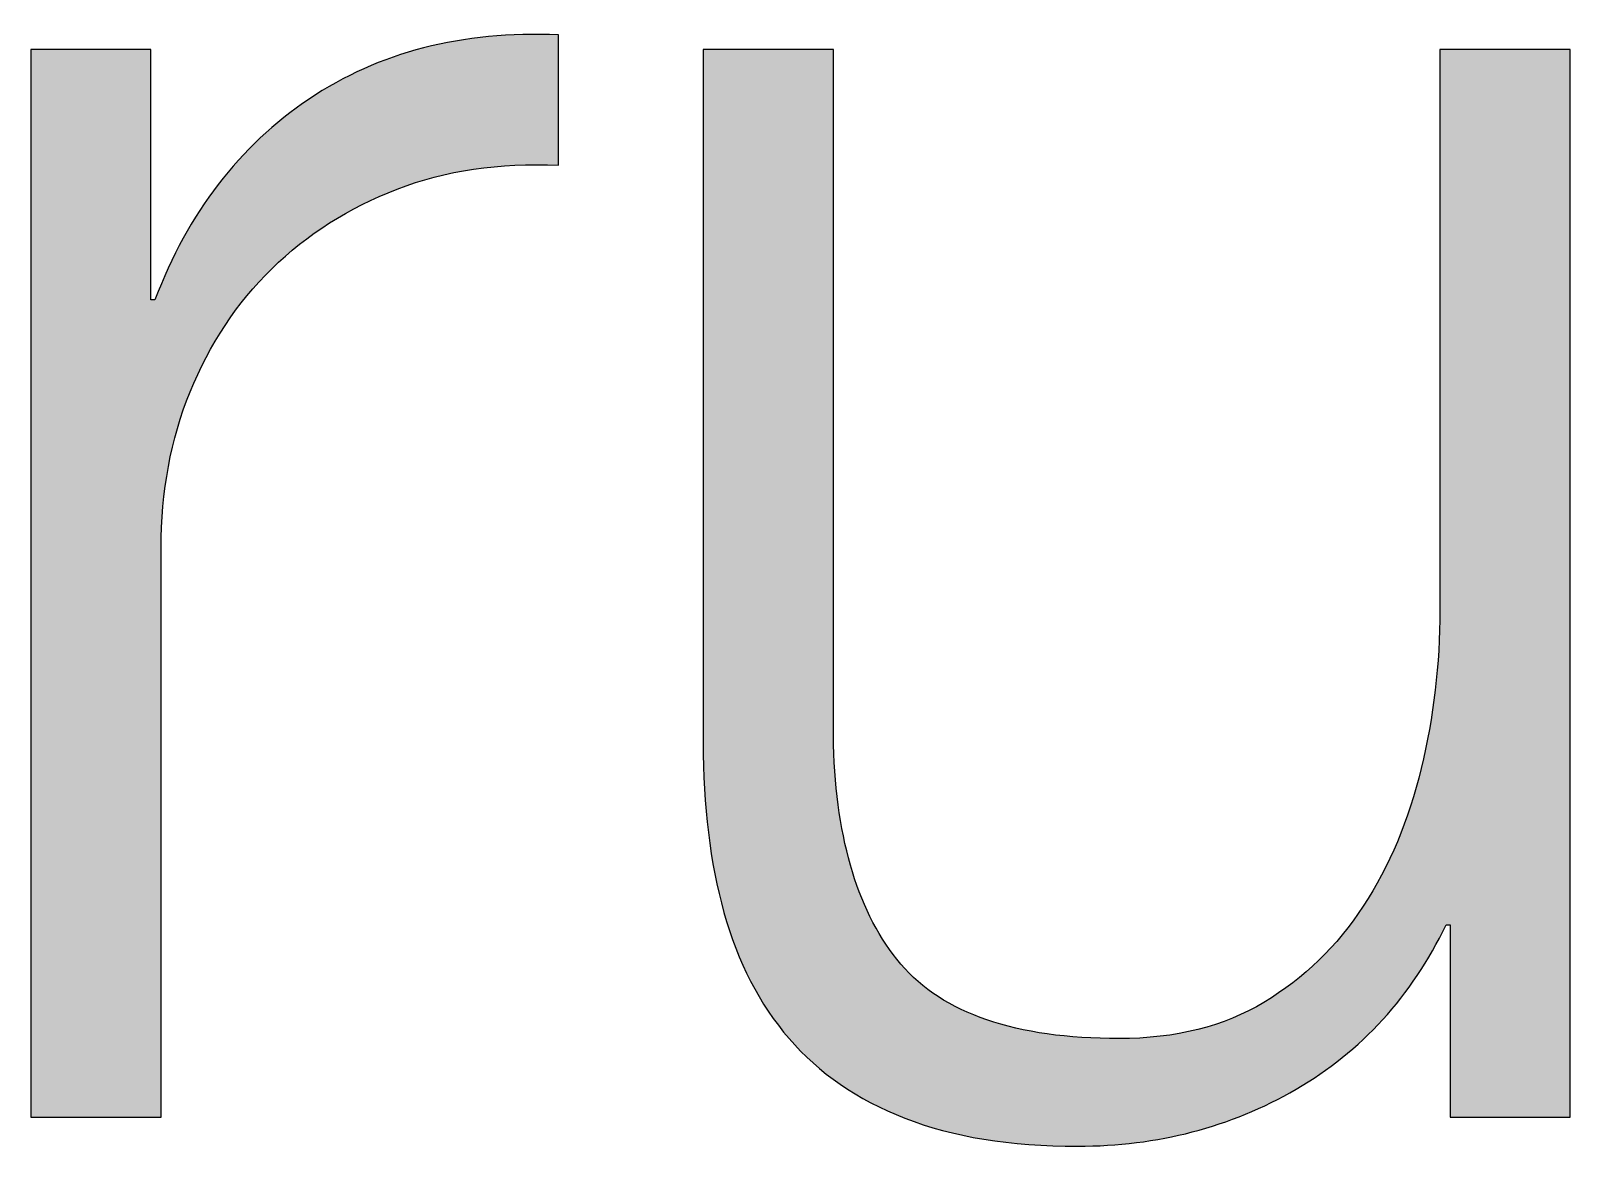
# Paper-space layout 'A2 (portrait)' of a CAD drawing. Extents: x 0 to 396, y 0 to 564.
# Drawn here: x 291.466 to 294.389, y 56.207 to 58.324 of the extents above; entities that cross this region are included whole.
import ezdxf
from ezdxf.enums import TextEntityAlignment as Align

# ---------------------------------------------------------------- set-up
doc = ezdxf.new("R2010")
doc.units = 0
doc.layers.get('0').update_dxf_attribs({"linetype": 'CONTINUOUS'})
doc.layers.get('Defpoints').update_dxf_attribs({"linetype": 'CONTINUOUS'})
doc.layers.add('JPP_Mask', color=7, linetype='CONTINUOUS')
doc.styles.add('JPP', font='arial.ttf')

# ---------------------------------------------------------------- blocks, each defined once
blk = doc.blocks.new('A2mask (portrait)')
at = {"true_color": 0x004a91}
h = blk.add_hatch(color=154, dxfattribs=at)
edge = h.paths.add_edge_path()
edge.add_spline(control_points=[(291.7132, 57.1734), (291.7132, 57.2747), (291.7132, 57.3423), (291.7132, 57.3423), (291.7132, 57.4497), (291.7316, 57.5486), (291.7683, 57.6388)], knot_values=[8, 8, 8, 8, 8.250035, 8.250035, 8.250035, 9.250035, 9.250035, 9.250035, 9.250035], degree=3, periodic=0)
edge.add_spline(control_points=[(291.7683, 57.6388), (291.8049, 57.7293), (291.8567, 57.8071), (291.9235, 57.8728)], knot_values=[7, 7, 7, 7, 8, 8, 8, 8], degree=3, periodic=0)
edge.add_spline(control_points=[(291.9235, 57.8728), (291.9903, 57.9382), (292.0695, 57.9886), (292.1612, 58.0239), (292.2529, 58.0592), (292.355, 58.0743), (292.4677, 58.0693)], knot_values=[5, 5, 5, 5, 6, 6, 6, 7, 7, 7, 7], degree=3, periodic=0)
edge.add_spline(control_points=[(292.4677, 58.0693), (292.4677, 58.0693), (292.4677, 58.3166), (292.4677, 58.3166), (292.2843, 58.3245), (292.1264, 58.2839), (291.9942, 58.1948), (291.8619, 58.1058), (291.7643, 57.9788), (291.7015, 57.8138)], knot_values=[2, 2, 2, 2, 3, 3, 3, 4, 4, 4, 5, 5, 5, 5], degree=3, periodic=0)
edge.add_spline(control_points=[(291.7015, 57.8138), (291.7015, 57.8138), (291.6936, 57.8138), (291.6936, 57.8138)], knot_values=[1.00001, 1.00001, 1.00001, 1.00001, 2, 2, 2, 2], degree=3, periodic=0)
edge.add_spline(control_points=[(291.6936, 57.8138), (291.6936, 57.8138), (291.6936, 57.9326), (291.6936, 58.0515)], knot_values=[0.5, 0.5, 0.5, 0.5, 1, 1, 1, 1], degree=3, periodic=0)
edge.add_spline(control_points=[(291.6936, 58.0515), (291.6936, 58.1703), (291.6936, 58.2891), (291.6936, 58.2891), (291.6936, 58.2891), (291.6794, 58.2891), (291.658, 58.2891)], knot_values=[12.749965, 12.749965, 12.749965, 12.749965, 13.249965, 13.249965, 13.249965, 13.5, 13.5, 13.5, 13.5], degree=3, periodic=0)
edge.add_spline(control_points=[(291.658, 58.2891), (291.6366, 58.2891), (291.6081, 58.2891), (291.5796, 58.2891)], knot_values=[12.49997, 12.49997, 12.49997, 12.49997, 12.749965, 12.749965, 12.749965, 12.749965], degree=3, periodic=0)
edge.add_spline(control_points=[(291.5796, 58.2891), (291.5654, 58.2891), (291.5512, 58.2891), (291.5378, 58.2891)], knot_values=[12.374973, 12.374973, 12.374973, 12.374973, 12.49997, 12.49997, 12.49997, 12.49997], degree=3, periodic=0)
edge.add_spline(control_points=[(291.5378, 58.2891), (291.5245, 58.2891), (291.512, 58.2891), (291.5013, 58.2891)], knot_values=[12.249975, 12.249975, 12.249975, 12.249975, 12.374973, 12.374973, 12.374973, 12.374973], degree=3, periodic=0)
edge.add_spline(control_points=[(291.5013, 58.2891), (291.496, 58.2891), (291.4911, 58.2891), (291.4867, 58.2891)], knot_values=[12.187476, 12.187476, 12.187476, 12.187476, 12.249975, 12.249975, 12.249975, 12.249975], degree=3, periodic=0)
edge.add_spline(control_points=[(291.4867, 58.2891), (291.4824, 58.2891), (291.4786, 58.2891), (291.4755, 58.2891)], knot_values=[12.124977, 12.124977, 12.124977, 12.124977, 12.187476, 12.187476, 12.187476, 12.187476], degree=3, periodic=0)
edge.add_spline(control_points=[(291.4713, 58.2891), (291.4701, 58.2891), (291.4691, 58.2891), (291.4683, 58.2891)], knot_values=[12.062479, 12.062479, 12.062479, 12.062479, 12.093728, 12.093728, 12.093728, 12.093728], degree=3, periodic=0)
edge.add_spline(control_points=[(291.4657, 58.2891), (291.4657, 58.2891), (291.4657, 58.2891), (291.4657, 58.2891), (291.4657, 58.2891), (291.4657, 58.2891), (291.4657, 58.2891)], knot_values=[11.99998, 11.99998, 11.99998, 11.99998, 12.001425, 12.001425, 12.001425, 12.001445, 12.001445, 12.001445, 12.001445], degree=3, periodic=0)
edge.add_spline(control_points=[(291.4657, 58.2891), (291.4657, 58.2891), (291.4657, 57.7823), (291.4657, 57.2754)], knot_values=[11.49999, 11.49999, 11.49999, 11.49999, 11.99998, 11.99998, 11.99998, 11.99998], degree=3, periodic=0)
edge.add_spline(control_points=[(291.4657, 57.2754), (291.4657, 56.7686), (291.4657, 56.2617), (291.4657, 56.2617), (291.4657, 56.2617), (291.4657, 56.2617), (291.4657, 56.2617)], knot_values=[10.999023, 10.999023, 10.999023, 10.999023, 11.499013, 11.499013, 11.499013, 11.49999, 11.49999, 11.49999, 11.49999], degree=3, periodic=0)
edge.add_spline(control_points=[(291.4685, 56.2617), (291.4694, 56.2617), (291.4705, 56.2617), (291.4718, 56.2617)], knot_values=[10.906252, 10.906252, 10.906252, 10.906252, 10.937501, 10.937501, 10.937501, 10.937501], degree=3, periodic=0)
edge.add_spline(control_points=[(291.4764, 56.2617), (291.4797, 56.2617), (291.4838, 56.2617), (291.4886, 56.2617)], knot_values=[10.812504, 10.812504, 10.812504, 10.812504, 10.875003, 10.875003, 10.875003, 10.875003], degree=3, periodic=0)
edge.add_spline(control_points=[(291.4886, 56.2617), (291.4933, 56.2617), (291.4986, 56.2617), (291.5044, 56.2617)], knot_values=[10.750005, 10.750005, 10.750005, 10.750005, 10.812504, 10.812504, 10.812504, 10.812504], degree=3, periodic=0)
edge.add_spline(control_points=[(291.5044, 56.2617), (291.516, 56.2617), (291.5295, 56.2617), (291.544, 56.2617)], knot_values=[10.625008, 10.625008, 10.625008, 10.625008, 10.750005, 10.750005, 10.750005, 10.750005], degree=3, periodic=0)
edge.add_spline(control_points=[(291.544, 56.2617), (291.5585, 56.2617), (291.574, 56.2617), (291.5895, 56.2617)], knot_values=[10.50001, 10.50001, 10.50001, 10.50001, 10.625008, 10.625008, 10.625008, 10.625008], degree=3, periodic=0)
edge.add_spline(control_points=[(291.5895, 56.2617), (291.6204, 56.2617), (291.6514, 56.2617), (291.6746, 56.2617)], knot_values=[10.250015, 10.250015, 10.250015, 10.250015, 10.50001, 10.50001, 10.50001, 10.50001], degree=3, periodic=0)
edge.add_spline(control_points=[(291.6746, 56.2617), (291.6978, 56.2617), (291.7132, 56.2617), (291.7132, 56.2617), (291.7132, 56.2617), (291.7132, 56.2617), (291.7132, 56.2617)], knot_values=[9.999532, 9.999532, 9.999532, 9.999532, 10.249547, 10.249547, 10.249547, 10.250015, 10.250015, 10.250015, 10.250015], degree=3, periodic=0)
edge.add_spline(control_points=[(291.7132, 56.2617), (291.7132, 56.2617), (291.7132, 56.2617), (291.7132, 56.2617)], knot_values=[9.999288, 9.999288, 9.999288, 9.999288, 9.999532, 9.999532, 9.999532, 9.999532], degree=3, periodic=0)
edge.add_spline(control_points=[(291.7132, 56.2648), (291.7132, 56.2658), (291.7132, 56.2671), (291.7132, 56.2686)], knot_values=[9.953146, 9.953146, 9.953146, 9.953146, 9.968771, 9.968771, 9.968771, 9.968771], degree=3, periodic=0)
edge.add_spline(control_points=[(291.7132, 56.2686), (291.7132, 56.2701), (291.7132, 56.2719), (291.7132, 56.2738)], knot_values=[9.937521, 9.937521, 9.937521, 9.937521, 9.953146, 9.953146, 9.953146, 9.953146], degree=3, periodic=0)
edge.add_spline(control_points=[(291.7132, 56.2738), (291.7132, 56.2778), (291.7132, 56.2827), (291.7132, 56.2884)], knot_values=[9.906272, 9.906272, 9.906272, 9.906272, 9.937521, 9.937521, 9.937521, 9.937521], degree=3, periodic=0)
edge.add_spline(control_points=[(291.7132, 56.2884), (291.7132, 56.2942), (291.7132, 56.3008), (291.7132, 56.3081)], knot_values=[9.875022, 9.875022, 9.875022, 9.875022, 9.906272, 9.906272, 9.906272, 9.906272], degree=3, periodic=0)
edge.add_spline(control_points=[(291.7132, 56.3081), (291.7132, 56.3229), (291.7132, 56.3408), (291.7132, 56.3614)], knot_values=[9.812524, 9.812524, 9.812524, 9.812524, 9.875022, 9.875022, 9.875022, 9.875022], degree=3, periodic=0)
edge.add_spline(control_points=[(291.7132, 56.3614), (291.7132, 56.382), (291.7132, 56.4052), (291.7132, 56.4305)], knot_values=[9.750025, 9.750025, 9.750025, 9.750025, 9.812524, 9.812524, 9.812524, 9.812524], degree=3, periodic=0)
edge.add_spline(control_points=[(291.7132, 56.4305), (291.7132, 56.4812), (291.7132, 56.5403), (291.7132, 56.6036)], knot_values=[9.625027, 9.625027, 9.625027, 9.625027, 9.750025, 9.750025, 9.750025, 9.750025], degree=3, periodic=0)
edge.add_spline(control_points=[(291.7132, 56.6036), (291.7132, 56.6669), (291.7132, 56.7344), (291.7132, 56.802)], knot_values=[9.50003, 9.50003, 9.50003, 9.50003, 9.625027, 9.625027, 9.625027, 9.625027], degree=3, periodic=0)
edge.add_spline(control_points=[(291.7132, 56.802), (291.7132, 56.937), (291.7132, 57.0721), (291.7132, 57.1734)], knot_values=[9.250035, 9.250035, 9.250035, 9.250035, 9.50003, 9.50003, 9.50003, 9.50003], degree=3, periodic=0)
h = blk.add_hatch(color=154, dxfattribs=at)
edge = h.paths.add_edge_path()
edge.add_spline(control_points=[(292.9902, 56.9689), (292.9902, 56.9689), (292.9902, 58.2891), (292.9902, 58.2891), (292.9902, 58.2891), (292.9283, 58.2891), (292.8664, 58.2891)], knot_values=[9.5, 9.5, 9.5, 9.5, 10.5, 10.5, 10.5, 11, 11, 11, 11], degree=3, periodic=0)
edge.add_spline(control_points=[(292.8664, 58.2891), (292.8045, 58.2891), (292.7426, 58.2891), (292.7426, 58.2891), (292.7426, 58.2891), (292.7426, 57.9601), (292.7426, 57.631)], knot_values=[8.5, 8.5, 8.5, 8.5, 9, 9, 9, 9.5, 9.5, 9.5, 9.5], degree=3, periodic=0)
edge.add_spline(control_points=[(292.7426, 57.631), (292.7426, 57.302), (292.7426, 56.9729), (292.7426, 56.9729), (292.7426, 56.8524), (292.7557, 56.7449), (292.7819, 56.6506), (292.8081, 56.5563), (292.8494, 56.4764), (292.9057, 56.4109)], knot_values=[6, 6, 6, 6, 6.5, 6.5, 6.5, 7.5, 7.5, 7.5, 8.5, 8.5, 8.5, 8.5], degree=3, periodic=0)
edge.add_spline(control_points=[(292.9057, 56.4109), (292.962, 56.3455), (293.0354, 56.2951), (293.1258, 56.2598)], knot_values=[5, 5, 5, 5, 6, 6, 6, 6], degree=3, periodic=0)
edge.add_spline(control_points=[(293.1258, 56.2598), (293.2161, 56.2242), (293.3255, 56.2066), (293.4539, 56.2066)], knot_values=[4, 4, 4, 4, 5, 5, 5, 5], degree=3, periodic=0)
edge.add_spline(control_points=[(293.4539, 56.2066), (293.6058, 56.2066), (293.7439, 56.2426), (293.8684, 56.3147)], knot_values=[3, 3, 3, 3, 4, 4, 4, 4], degree=3, periodic=0)
edge.add_spline(control_points=[(293.8684, 56.3147), (293.9928, 56.3868), (294.0878, 56.4909), (294.1533, 56.627)], knot_values=[2, 2, 2, 2, 3, 3, 3, 3], degree=3, periodic=0)
edge.add_spline(control_points=[(294.1533, 56.627), (294.1533, 56.627), (294.1612, 56.627), (294.1612, 56.627)], knot_values=[1.00001, 1.00001, 1.00001, 1.00001, 2, 2, 2, 2], degree=3, periodic=0)
edge.add_spline(control_points=[(294.1612, 56.627), (294.1612, 56.627), (294.1612, 56.5357), (294.1612, 56.4444)], knot_values=[0.5, 0.5, 0.5, 0.5, 1, 1, 1, 1], degree=3, periodic=0)
edge.add_spline(control_points=[(294.1612, 56.4444), (294.1612, 56.353), (294.1612, 56.2617), (294.1612, 56.2617), (294.1612, 56.2617), (294.1754, 56.2617), (294.1968, 56.2617)], knot_values=[20.749965, 20.749965, 20.749965, 20.749965, 21.249965, 21.249965, 21.249965, 21.5, 21.5, 21.5, 21.5], degree=3, periodic=0)
edge.add_spline(control_points=[(294.1968, 56.2617), (294.2181, 56.2617), (294.2466, 56.2617), (294.2751, 56.2617)], knot_values=[20.49997, 20.49997, 20.49997, 20.49997, 20.749965, 20.749965, 20.749965, 20.749965], degree=3, periodic=0)
edge.add_spline(control_points=[(294.2751, 56.2617), (294.2893, 56.2617), (294.3036, 56.2617), (294.3169, 56.2617)], knot_values=[20.374972, 20.374972, 20.374972, 20.374972, 20.49997, 20.49997, 20.49997, 20.49997], degree=3, periodic=0)
edge.add_spline(control_points=[(294.3169, 56.2617), (294.3303, 56.2617), (294.3428, 56.2617), (294.3534, 56.2617)], knot_values=[20.249975, 20.249975, 20.249975, 20.249975, 20.374972, 20.374972, 20.374972, 20.374972], degree=3, periodic=0)
edge.add_spline(control_points=[(294.3534, 56.2617), (294.3588, 56.2617), (294.3637, 56.2617), (294.368, 56.2617)], knot_values=[20.187476, 20.187476, 20.187476, 20.187476, 20.249975, 20.249975, 20.249975, 20.249975], degree=3, periodic=0)
edge.add_spline(control_points=[(294.368, 56.2617), (294.3723, 56.2617), (294.3761, 56.2617), (294.3792, 56.2617)], knot_values=[20.124977, 20.124977, 20.124977, 20.124977, 20.187476, 20.187476, 20.187476, 20.187476], degree=3, periodic=0)
edge.add_spline(control_points=[(294.3834, 56.2617), (294.3846, 56.2617), (294.3856, 56.2617), (294.3865, 56.2617)], knot_values=[20.062479, 20.062479, 20.062479, 20.062479, 20.093728, 20.093728, 20.093728, 20.093728], degree=3, periodic=0)
edge.add_spline(control_points=[(294.389, 56.2617), (294.389, 56.2617), (294.389, 56.2617), (294.389, 56.2617), (294.389, 56.2617), (294.389, 56.2617), (294.389, 56.2617)], knot_values=[19.99998, 19.99998, 19.99998, 19.99998, 20.001425, 20.001425, 20.001425, 20.001445, 20.001445, 20.001445, 20.001445], degree=3, periodic=0)
edge.add_spline(control_points=[(294.389, 56.2617), (294.389, 56.2618), (294.389, 56.7686), (294.389, 57.2755)], knot_values=[19.49999, 19.49999, 19.49999, 19.49999, 19.99998, 19.99998, 19.99998, 19.99998], degree=3, periodic=0)
edge.add_spline(control_points=[(294.389, 57.2755), (294.389, 57.7823), (294.389, 58.2891), (294.389, 58.2891), (294.389, 58.2891), (294.389, 58.2891), (294.389, 58.2891)], knot_values=[18.999023, 18.999023, 18.999023, 18.999023, 19.499013, 19.499013, 19.499013, 19.49999, 19.49999, 19.49999, 19.49999], degree=3, periodic=0)
edge.add_spline(control_points=[(294.3863, 58.2891), (294.3853, 58.2891), (294.3842, 58.2891), (294.3829, 58.2891)], knot_values=[18.906252, 18.906252, 18.906252, 18.906252, 18.937501, 18.937501, 18.937501, 18.937501], degree=3, periodic=0)
edge.add_spline(control_points=[(294.3784, 58.2891), (294.375, 58.2891), (294.3709, 58.2891), (294.3662, 58.2891)], knot_values=[18.812504, 18.812504, 18.812504, 18.812504, 18.875003, 18.875003, 18.875003, 18.875003], degree=3, periodic=0)
edge.add_spline(control_points=[(294.3662, 58.2891), (294.3615, 58.2891), (294.3562, 58.2891), (294.3504, 58.2891)], knot_values=[18.750005, 18.750005, 18.750005, 18.750005, 18.812504, 18.812504, 18.812504, 18.812504], degree=3, periodic=0)
edge.add_spline(control_points=[(294.3504, 58.2891), (294.3388, 58.2891), (294.3252, 58.2891), (294.3107, 58.2891)], knot_values=[18.625007, 18.625007, 18.625007, 18.625007, 18.750005, 18.750005, 18.750005, 18.750005], degree=3, periodic=0)
edge.add_spline(control_points=[(294.3107, 58.2891), (294.2962, 58.2891), (294.2807, 58.2891), (294.2653, 58.2891)], knot_values=[18.50001, 18.50001, 18.50001, 18.50001, 18.625008, 18.625008, 18.625008, 18.625008], degree=3, periodic=0)
edge.add_spline(control_points=[(294.2653, 58.2891), (294.2343, 58.2891), (294.2034, 58.2891), (294.1802, 58.2891)], knot_values=[18.250015, 18.250015, 18.250015, 18.250015, 18.50001, 18.50001, 18.50001, 18.50001], degree=3, periodic=0)
edge.add_spline(control_points=[(294.1802, 58.2891), (294.157, 58.2891), (294.1415, 58.2891), (294.1415, 58.2891), (294.1415, 58.2891), (294.1415, 58.2891), (294.1415, 58.2891)], knot_values=[17.999532, 17.999532, 17.999532, 17.999532, 18.249547, 18.249547, 18.249547, 18.250015, 18.250015, 18.250015, 18.250015], degree=3, periodic=0)
edge.add_spline(control_points=[(294.1415, 58.2861), (294.1415, 58.2851), (294.1415, 58.2838), (294.1415, 58.2824)], knot_values=[17.953146, 17.953146, 17.953146, 17.953146, 17.968771, 17.968771, 17.968771, 17.968771], degree=3, periodic=0)
edge.add_spline(control_points=[(294.1415, 58.2824), (294.1415, 58.2809), (294.1415, 58.2791), (294.1415, 58.2772)], knot_values=[17.937521, 17.937521, 17.937521, 17.937521, 17.953146, 17.953146, 17.953146, 17.953146], degree=3, periodic=0)
edge.add_spline(control_points=[(294.1415, 58.2772), (294.1415, 58.2733), (294.1415, 58.2685), (294.1415, 58.2628)], knot_values=[17.906272, 17.906272, 17.906272, 17.906272, 17.937521, 17.937521, 17.937521, 17.937521], degree=3, periodic=0)
edge.add_spline(control_points=[(294.1415, 58.2628), (294.1415, 58.2572), (294.1415, 58.2507), (294.1415, 58.2434)], knot_values=[17.875022, 17.875022, 17.875022, 17.875022, 17.906272, 17.906272, 17.906272, 17.906272], degree=3, periodic=0)
edge.add_spline(control_points=[(294.1415, 58.2434), (294.1415, 58.2289), (294.1415, 58.2112), (294.1415, 58.1909)], knot_values=[17.812524, 17.812524, 17.812524, 17.812524, 17.875022, 17.875022, 17.875022, 17.875022], degree=3, periodic=0)
edge.add_spline(control_points=[(294.1415, 58.1909), (294.1415, 58.1706), (294.1415, 58.1478), (294.1415, 58.1228)], knot_values=[17.750025, 17.750025, 17.750025, 17.750025, 17.812524, 17.812524, 17.812524, 17.812524], degree=3, periodic=0)
edge.add_spline(control_points=[(294.1415, 58.1228), (294.1415, 58.0729), (294.1415, 58.0147), (294.1415, 57.9523)], knot_values=[17.625028, 17.625028, 17.625028, 17.625028, 17.750025, 17.750025, 17.750025, 17.750025], degree=3, periodic=0)
edge.add_spline(control_points=[(294.1415, 57.9523), (294.1415, 57.8899), (294.1415, 57.8233), (294.1415, 57.7568)], knot_values=[17.50003, 17.50003, 17.50003, 17.50003, 17.625028, 17.625028, 17.625028, 17.625028], degree=3, periodic=0)
edge.add_spline(control_points=[(294.1415, 57.7568), (294.1415, 57.6237), (294.1415, 57.4906), (294.1415, 57.3908)], knot_values=[17.250035, 17.250035, 17.250035, 17.250035, 17.50003, 17.50003, 17.50003, 17.50003], degree=3, periodic=0)
edge.add_spline(control_points=[(294.1415, 57.3908), (294.1415, 57.2909), (294.1415, 57.2243), (294.1415, 57.2243), (294.1415, 57.1222), (294.1297, 57.0219), (294.1061, 56.9238), (294.0825, 56.8256), (294.0458, 56.7385), (293.9961, 56.6623)], knot_values=[15, 15, 15, 15, 15.250035, 15.250035, 15.250035, 16.250035, 16.250035, 16.250035, 17.250035, 17.250035, 17.250035, 17.250035], degree=3, periodic=0)
edge.add_spline(control_points=[(293.9961, 56.6623), (293.9463, 56.5864), (293.8834, 56.5255), (293.8075, 56.4797)], knot_values=[14, 14, 14, 14, 15, 15, 15, 15], degree=3, periodic=0)
edge.add_spline(control_points=[(293.8075, 56.4797), (293.7315, 56.4339), (293.6399, 56.4109), (293.5325, 56.4109)], knot_values=[13, 13, 13, 13, 14, 14, 14, 14], degree=3, periodic=0)
edge.add_spline(control_points=[(293.5325, 56.4109), (293.336, 56.4109), (293.1978, 56.4582), (293.1179, 56.5525)], knot_values=[12, 12, 12, 12, 13, 13, 13, 13], degree=3, periodic=0)
edge.add_spline(control_points=[(293.1179, 56.5525), (293.038, 56.6468), (292.9954, 56.7855), (292.9902, 56.9689)], knot_values=[11, 11, 11, 11, 12, 12, 12, 12], degree=3, periodic=0)
at = {"layer": 'Defpoints', "color": 154, "true_color": 0x004a91}
for points, knots in [([(291.6936, 58.2891), (291.6936, 58.2891), (291.6936, 57.8138), (291.6936, 57.8138), (291.6936, 57.8138), (291.7015, 57.8138), (291.7015, 57.8138), (291.7643, 57.9788), (291.8619, 58.1058), (291.9942, 58.1948), (292.1264, 58.2839), (292.2843, 58.3245), (292.4677, 58.3166), (292.4677, 58.3166), (292.4677, 58.0693), (292.4677, 58.0693), (292.355, 58.0743), (292.2529, 58.0592), (292.1612, 58.0239), (292.0695, 57.9886), (291.9903, 57.9382), (291.9235, 57.8728), (291.8567, 57.8071), (291.8049, 57.7293), (291.7683, 57.6388), (291.7316, 57.5486), (291.7132, 57.4497), (291.7132, 57.3423), (291.7132, 57.3423), (291.7132, 56.2617), (291.7132, 56.2617), (291.7132, 56.2617), (291.4657, 56.2617), (291.4657, 56.2617), (291.4657, 56.2617), (291.4657, 58.2891), (291.4657, 58.2891), (291.4657, 58.2891), (291.6936, 58.2891), (291.6936, 58.2891)], [0, 0, 0, 0, 1, 1, 1, 2, 2, 2, 3, 3, 3, 4, 4, 4, 5, 5, 5, 6, 6, 6, 7, 7, 7, 8, 8, 8, 9, 9, 9, 10, 10, 10, 11, 11, 11, 12, 12, 12, 13, 13, 13, 13]), ([(294.1612, 56.2617), (294.1612, 56.2617), (294.1612, 56.627), (294.1612, 56.627), (294.1612, 56.627), (294.1533, 56.627), (294.1533, 56.627), (294.0878, 56.4909), (293.9928, 56.3868), (293.8684, 56.3147), (293.7439, 56.2426), (293.6058, 56.2066), (293.4539, 56.2066), (293.3255, 56.2066), (293.2161, 56.2242), (293.1258, 56.2598), (293.0354, 56.2951), (292.962, 56.3455), (292.9057, 56.4109), (292.8494, 56.4764), (292.8081, 56.5563), (292.7819, 56.6506), (292.7557, 56.7449), (292.7426, 56.8524), (292.7426, 56.9729), (292.7426, 56.9729), (292.7426, 58.2891), (292.7426, 58.2891), (292.7426, 58.2891), (292.9902, 58.2891), (292.9902, 58.2891), (292.9902, 58.2891), (292.9902, 56.9689), (292.9902, 56.9689), (292.9954, 56.7855), (293.038, 56.6468), (293.1179, 56.5525), (293.1978, 56.4582), (293.336, 56.4109), (293.5325, 56.4109), (293.6399, 56.4109), (293.7315, 56.4339), (293.8075, 56.4797), (293.8834, 56.5255), (293.9463, 56.5864), (293.9961, 56.6623), (294.0458, 56.7385), (294.0825, 56.8256), (294.1061, 56.9238), (294.1297, 57.0219), (294.1415, 57.1222), (294.1415, 57.2243), (294.1415, 57.2243), (294.1415, 58.2891), (294.1415, 58.2891), (294.1415, 58.2891), (294.389, 58.2891), (294.389, 58.2891), (294.389, 58.2891), (294.389, 56.2617), (294.389, 56.2617), (294.389, 56.2617), (294.1612, 56.2617), (294.1612, 56.2617)], [0, 0, 0, 0, 1, 1, 1, 2, 2, 2, 3, 3, 3, 4, 4, 4, 5, 5, 5, 6, 6, 6, 7, 7, 7, 8, 8, 8, 9, 9, 9, 10, 10, 10, 11, 11, 11, 12, 12, 12, 13, 13, 13, 14, 14, 14, 15, 15, 15, 16, 16, 16, 17, 17, 17, 18, 18, 18, 19, 19, 19, 20, 20, 20, 21, 21, 21, 21])]:
    blk.add_open_spline(points, degree=3, knots=knots, dxfattribs=at)
at = {"color": 7, "style": 'JPP'}
for tag, p in [('Client', (348.6, 80.5)), ('Project1', (348.6, 63)), ('Project2', (348.6, 57.75)), ('Project3', (348.6, 52.5)), ('Title1', (348.6, 40.25)), ('Title2', (348.6, 35)), ('Title3', (348.6, 29.75)), ('Status', (273, 5.25))]:
    blk.add_attdef(tag, text='', height=2.5, dxfattribs=at).set_placement(p, align=Align.MIDDLE_LEFT)
at = {"color": 2, "style": 'JPP'}
for tag, p in [('Scale', (292.25, 17.5)), ('Checked', (355.25, 17.5)), ('Drawn', (323.75, 17.5)), ('Date', (386.75, 17.5))]:
    blk.add_attdef(tag, text='', height=1.4, dxfattribs=at).set_placement(p, align=Align.MIDDLE_CENTER)
at = {"color": 6, "style": 'JPP'}
for tag, p in [('Ref', (336, 5.25)), ('DrgNo.', (365.4, 5.25))]:
    blk.add_attdef(tag, text='', height=2.8, dxfattribs=at).set_placement(p, align=Align.MIDDLE_LEFT)
blk.add_attdef('Rev', text='', height=2.8, dxfattribs=at).set_placement((389.3923, 5.25), align=Align.MIDDLE_CENTER)

psp = doc.layouts.new('A2 (portrait)')

# ---------------------------------------------------------------- block references
at = {"layer": 'JPP_Mask'}
psp.add_blockref('A2mask (portrait)', (0, 0), dxfattribs=at)

doc.saveas('drawing.dxf')
